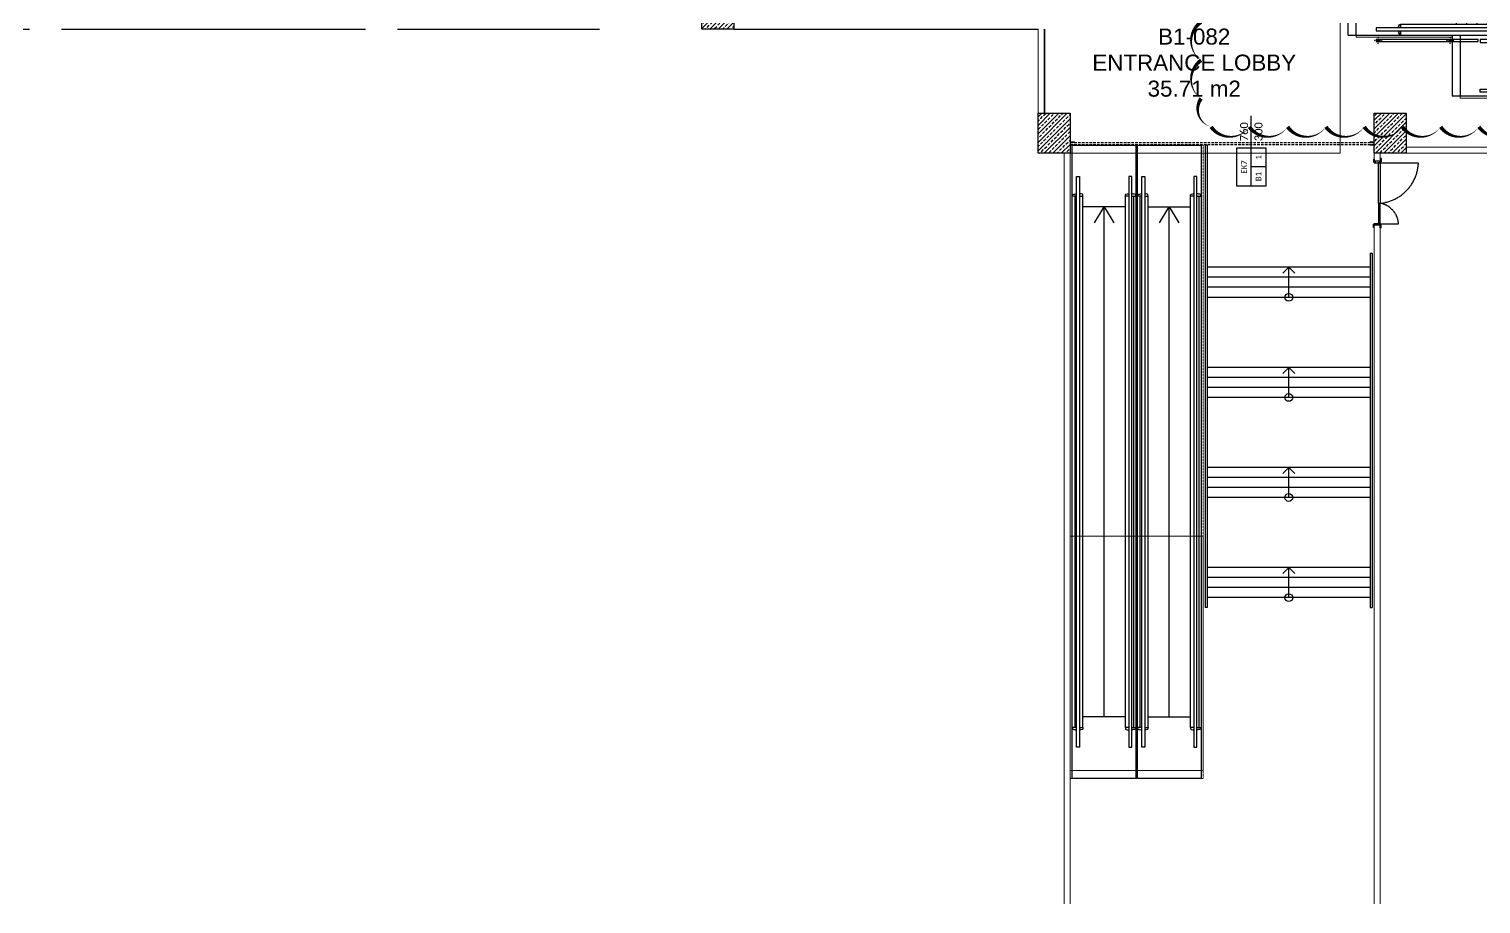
# Model space of a CAD drawing. Header units: metres. Extents: x -20317 to 2216, y -10281 to 3094.
# Drawn here: x -6799 to -3172, y -10281 to -8096 of the extents above; entities that cross this region are included whole.
import ezdxf
from ezdxf.enums import TextEntityAlignment as Align

# ---------------------------------------------------------------- set-up
doc = ezdxf.new("R2010")
doc.units = ezdxf.units.M
doc.header["$MEASUREMENT"] = 0
for name, pattern in [('DASHDOT2', [0.5, 0.25, -0.125, 0, -0.125]), ('DASHED2', [9.525, 6.35, -3.175]), ('DASHEDX2', [1.5, 1, -0.5]), ('DOT2', [0.125, 0, -0.125]), ('HIDDEN', [9.525, 6.35, -3.175]), ('HIDDEN2', [0.1875, 0.125, -0.0625]), ('HIDDENX2', [0.75, 0.5, -0.25]), ('NPARK_STEPE-SOSYAL_TESIS_20150417_$0$HIDDEN', [0.375, 0.25, -0.125])]:
    doc.linetypes.add(name, pattern=pattern)
doc.layers.get('0').update_dxf_attribs({"color": 30, "lineweight": 0})
for name, color, linetype, lineweight in [('A-HIDDEN_CONC', 9, 'DASHEDX2', 9), ('A-PROJECTION_CONC', 9, 'DASHEDX2', 9), ('A-PROJECTION_FLOOR', 9, 'HIDDENX2', 20), ('Ag-120', 2, 'Continuous', 9), ('AG-Slab_Hole', 163, 'Continuous', 20), ('AG-Wall', 4, 'Continuous', 20), ('AI-040 @ 250', 2, 'Continuous', 20), ('HOLD', 7, 'Continuous', 0), ('SP2-Flooring', 4, 'DASHED2', 9)]:
    doc.layers.add(name, color=color, linetype=linetype, lineweight=lineweight)
for name, color, linetype in [('AG-DOOR-NOTATION-ROLLING', 52, 'Continuous'), ('AG-DOOR-OPENING', 9, 'HIDDEN'), ('AG-ESCALATOR', 3, 'Continuous'), ('AG-HANDRAIL', 20, 'Continuous'), ('AG-PLASTER', 73, 'Continuous'), ('AG-STAIR', 3, 'Continuous'), ('AR-ESCALATOR', 3, 'Continuous'), ('V-0_Hatch_Concrete', 252, 'Continuous'), ('V-2_Column', 160, 'Continuous'), ('V-3_Door', 21, 'Continuous'), ('V-3_Handrail', 12, 'Continuous')]:
    doc.layers.add(name, color=color, linetype=linetype)
doc.styles.add('$0$ARIAL', font='arial.ttf', dxfattribs={"width": 0.9})
doc.styles.add('CALIBRI LIGHT', font='calibril.ttf')

# ---------------------------------------------------------------- blocks, each defined once
blk = doc.blocks.new('$0$150714_ARSA$0$KOLON 80X120')
at = {"layer": 'V-0_Hatch_Concrete'}
h = blk.add_hatch(dxfattribs=at)
h.set_pattern_fill('ANSI33', color=256, scale=60)
h.set_pattern_definition([(45, (-19036.79, -4512.143), (-10.606602, 10.606602), []), (45, (-19026.183, -4512.143), (-10.606602, 10.606602), [7.5, -3.75])])
h.paths.add_polyline_path([(0, 100), (80, 100), (80, 0), (0, 0)])
blk.add_lwpolyline([(0, 100), (80, 100), (80, 0), (0, 0), (0, 100)])
blk = doc.blocks.new('*U16')
at = {"style": '$0$ARIAL'}
for tag, p in [('NO', (1.68, 0.8)), ('MAHAL', (1.68, -1.8)), ('ALAN', (1.68, -4.4))]:
    blk.add_attdef(tag, text='', height=1.6, dxfattribs=at).set_placement(p, align=Align.MIDDLE_CENTER)
blk = doc.blocks.new('Kapı 160-220')
at = {"layer": 'V-3_Door', "linetype": 'NPARK_STEPE-SOSYAL_TESIS_20150417_$0$HIDDEN', "ltscale": 10, "transparency": 33554687}
for p, q in [((0.052, 0.219), (0.052, 1.167)), ((1.576, 0.219), (1.576, 0.677))]:
    blk.add_line(p, q, dxfattribs=at)
at = {"layer": 'V-3_Door', "transparency": 33554687}
for p, q in [((-0.05, 0.24), (0.03, 0.24)), ((-0.05, 0.24), (-0.05, 0.22)), ((-0.05, 0.22), (0.025, 0.22)), ((-0.04, 0.05), (-0.04, 0.07)), ((-0.04, 0.07), (0.035, 0.07)), ((-0.04, 0.05), (0.04, 0.05)), ((0.024, 0.219), (0.014, 0.219)), ((0.024, 0.199), (0.024, 0.219)), ((0.024, 0.199), (0.03, 0.199)), ((0.025, 0.22), (0.025, 0.2)), ((0.025, 0.2), (0.03, 0.2)), ((0.03, 0.24), (0.03, 0.2)), ((0.049, 0.219), (0.03, 0.219)), ((0.03, 0.199), (0.03, 0.219)), ((0.034, 0.091), (0.034, 0.071)), ((0.034, 0.091), (0.04, 0.091)), ((0.035, 0.07), (0.035, 0.09)), ((0.035, 0.09), (0.04, 0.09)), ((0.04, 0.091), (0.04, 0.071)), ((0.04, 0.09), (0.04, 0.05)), ((0.049, 0.171), (0.049, 0.219)), ((0.059, 0.171), (0.049, 0.171)), ((0.052, 0.219), (1.064, 0.219)), ((0.052, 0.174), (0.052, 0.219)), ((1.064, 0.174), (0.052, 0.174)), ((1.064, 0.174), (1.064, 0.219)), ((1.576, 0.219), (1.064, 0.219)), ((1.064, 0.174), (1.064, 0.219)), ((1.064, 0.174), (1.576, 0.174)), ((1.569, 0.171), (1.579, 0.171)), ((1.576, 0.174), (1.576, 0.219)), ((1.579, 0.219), (1.598, 0.219)), ((1.579, 0.171), (1.579, 0.219)), ((1.588, 0.091), (1.588, 0.071)), ((1.594, 0.091), (1.588, 0.091)), ((1.594, 0.09), (1.589, 0.09)), ((1.589, 0.09), (1.589, 0.05)), ((1.669, 0.05), (1.589, 0.05)), ((1.594, 0.091), (1.594, 0.071)), ((1.594, 0.07), (1.594, 0.09)), ((1.669, 0.07), (1.594, 0.07)), ((1.598, 0.199), (1.598, 0.219)), ((1.604, 0.199), (1.598, 0.199)), ((1.679, 0.24), (1.599, 0.24)), ((1.599, 0.24), (1.599, 0.2)), ((1.604, 0.2), (1.599, 0.2)), ((1.679, 0.22), (1.604, 0.22)), ((1.604, 0.22), (1.604, 0.2)), ((1.604, 0.199), (1.604, 0.219)), ((1.604, 0.219), (1.614, 0.219)), ((1.669, 0.05), (1.669, 0.07)), ((1.679, 0.24), (1.679, 0.22))]:
    blk.add_line(p, q, dxfattribs=at)
for points in [[(0.014, 0.219), (0.014, 0.071), (0.034, 0.071)], [(0.04, 0.071), (0.059, 0.071), (0.059, 0.171)], [(1.588, 0.071), (1.569, 0.071), (1.569, 0.171)], [(1.614, 0.219), (1.614, 0.071), (1.594, 0.071)]]:
    blk.add_lwpolyline(points, dxfattribs=at)
at = {"layer": 'V-3_Door', "linetype": 'NPARK_STEPE-SOSYAL_TESIS_20150417_$0$HIDDEN', "ltscale": 10, "transparency": 33554687}
for centre, radius, start, end in [((0.014, 0.12), 1.055, 5.3857, 87.9353), ((1.614, 0.12), 0.559, 93.8997, 169.7942)]:
    blk.add_arc(centre, radius, start, end, dxfattribs=at)
at = {"layer": 'V-3_Door', "transparency": 33554687}
for centre in [(0.054, 0.171), (1.574, 0.171)]:
    blk.add_arc(centre, 0.00275, 0, 180, dxfattribs=at)
blk = doc.blocks.new('A$C56A1153A')
at = {"layer": 'A-HIDDEN_CONC'}
blk.add_lwpolyline([(195.2, 417.2), (780.2, 417.2), (780.2, 84.5), (195.2, 84.5)], close=True, dxfattribs=at)
at = {"layer": 'A-PROJECTION_CONC'}
for p, q in [((195.2, 417.2), (195.2, 84.5)), ((1736.9, 417.2), (1736.9, 84.5))]:
    blk.add_line(p, q, dxfattribs=at)
at = {"layer": 'A-PROJECTION_FLOOR'}
blk.add_lwpolyline([(175.2, 417.2), (1756.9, 417.2), (1756.9, 84.5), (175.2, 84.5)], close=True, dxfattribs=at)
at = {"layer": 'AG-ESCALATOR'}
for p, q in [((1629.7, 405.8), (302.4, 405.8)), ((302.4, 385.2), (1629.7, 385.2)), ((328.9, 279.2), (328.9, 385.2)), ((1603.1, 279.2), (1603.1, 385.2)), ((328.9, 332.2), (1603.1, 332.2)), ((302.4, 279.2), (1629.7, 279.2)), ((1629.7, 258.6), (302.4, 258.6)), ((1629.7, 243.1), (302.4, 243.1)), ((302.4, 222.5), (1629.7, 222.5)), ((328.9, 222.5), (328.9, 116.5)), ((1603.1, 222.5), (1603.1, 116.5)), ((328.9, 169.5), (1603.1, 169.5)), ((302.4, 116.5), (1629.7, 116.5)), ((1629.7, 95.9), (302.4, 95.9))]:
    blk.add_line(p, q, dxfattribs=at)
for points in [[(175.2, 411.7), (1756.9, 411.7), (1756.9, 252.7), (175.2, 252.7)], [(1678.9, 393.6), (253.2, 393.6), (253.2, 401.1), (1678.9, 401.1)], [(1678.9, 270.9), (253.2, 270.9), (253.2, 263.4), (1678.9, 263.4)], [(175.2, 249), (1756.9, 249), (1756.9, 90), (175.2, 90)], [(1678.9, 230.9), (253.2, 230.9), (253.2, 238.4), (1678.9, 238.4)], [(1678.9, 108.2), (253.2, 108.2), (253.2, 100.7), (1678.9, 100.7)]]:
    blk.add_lwpolyline(points, close=True, dxfattribs=at)
for points in [[(302.4, 401.1), (302.4, 411.7), (300, 411.4, 0.286419), (298.5, 410.2, 0.056277), (296.6, 401.1, 0.558205)], [(1629.7, 401.1), (1629.7, 411.7), (1632.1, 411.4, -0.286419), (1633.5, 410.2, -0.056277), (1635.4, 401.1, -0.558205)], [(302.4, 393.6), (302.4, 385.2), (299.3, 385.4, -0.290108), (297.9, 386.6, -0.048643), (296.6, 393.6, -2.627096)], [(1629.7, 393.6), (1629.7, 385.2), (1632.8, 385.4, 0.290108), (1634.2, 386.6, 0.048643), (1635.5, 393.6, 2.627096)], [(302.4, 270.9), (302.4, 279.2), (299.3, 279, 0.290108), (297.9, 277.8, 0.048643), (296.6, 270.9, 2.627096)], [(302.4, 263.4), (302.4, 252.7), (300, 253, -0.286419), (298.5, 254.2, -0.056277), (296.6, 263.4, -0.558205)], [(1629.7, 270.9), (1629.7, 279.2), (1632.8, 279, -0.290108), (1634.2, 277.8, -0.048643), (1635.5, 270.9, -2.627096)], [(1629.7, 263.4), (1629.7, 252.7), (1632.1, 253, 0.286419), (1633.5, 254.2, 0.056277), (1635.4, 263.4, 0.558205)], [(302.4, 238.4), (302.4, 249), (300, 248.7, 0.286419), (298.5, 247.5, 0.056277), (296.6, 238.4, 0.558205)], [(302.4, 230.9), (302.4, 222.5), (299.3, 222.7, -0.290108), (297.9, 223.9, -0.048643), (296.6, 230.9, -2.627096)], [(1629.7, 238.4), (1629.7, 249), (1632.1, 248.7, -0.286419), (1633.5, 247.5, -0.056277), (1635.4, 238.4, -0.558205)], [(1629.7, 230.9), (1629.7, 222.5), (1632.8, 222.7, 0.290108), (1634.2, 223.9, 0.048643), (1635.5, 230.9, 2.627096)], [(302.4, 108.2), (302.4, 116.5), (299.3, 116.3, 0.290108), (297.9, 115.1, 0.048643), (296.6, 108.2, 2.627096)], [(1629.7, 108.2), (1629.7, 116.5), (1632.8, 116.3, -0.290108), (1634.2, 115.1, -0.048643), (1635.5, 108.2, -2.627096)], [(302.4, 100.7), (302.4, 90), (300, 90.3, -0.286419), (298.5, 91.5, -0.056277), (296.6, 100.7, -0.558205)], [(1629.7, 100.7), (1629.7, 90), (1632.1, 90.3, 0.286419), (1633.5, 91.5, 0.056277), (1635.4, 100.7, 0.558205)]]:
    blk.add_lwpolyline(points, format="xyb", dxfattribs=at)
for points in [[(1563.1, 356.2), (1603.1, 332.2), (1563.1, 308.2)], [(1563.1, 193.5), (1603.1, 169.5), (1563.1, 145.5)]]:
    blk.add_lwpolyline(points, dxfattribs=at)
blk = doc.blocks.new('İKEA-MALL MERDİVENLER')
at = {"layer": 'AG-STAIR'}
for p, q in [((4.123, 8.5), (0.05, 8.5)), ((4.123, 8.25), (0.05, 8.25)), ((4.123, 8), (0.05, 8)), ((4.123, 7.75), (0.05, 7.75)), ((4.123, 6), (0.05, 6)), ((4.123, 5.75), (0.05, 5.75)), ((4.123, 5.5), (0.05, 5.5)), ((4.123, 5.25), (0.05, 5.25)), ((4.123, 3.5), (0.05, 3.5)), ((4.123, 3.25), (0.05, 3.25)), ((4.123, 3), (0.05, 3)), ((4.123, 2.75), (0.05, 2.75)), ((4.123, 1), (0.05, 1)), ((4.123, 0.75), (0.05, 0.75)), ((4.123, 0.5), (0.05, 0.5)), ((4.123, 0.25), (0.05, 0.25))]:
    blk.add_line(p, q, dxfattribs=at)
for points in [[(2.087, 8.5), (1.938, 8.352)], [(2.087, 7.75), (2.087, 8.5)], [(2.087, 8.5), (2.235, 8.352)], [(2.087, 6), (1.938, 5.852)], [(2.087, 5.25), (2.087, 6)], [(2.087, 6), (2.235, 5.852)], [(2.087, 3.5), (1.938, 3.352)], [(2.087, 2.75), (2.087, 3.5)], [(2.087, 3.5), (2.235, 3.352)], [(2.087, 1), (1.938, 0.852)], [(2.087, 0.25), (2.087, 1)], [(2.087, 1), (2.235, 0.852)]]:
    blk.add_lwpolyline(points, dxfattribs=at)
for centre in [(2.087, 7.75), (2.087, 5.25), (2.087, 2.75), (2.087, 0.25)]:
    blk.add_circle(centre, 0.0971, dxfattribs=at)
at = {"layer": 'V-3_Handrail'}
for p, q in [((0, 11.549), (0, 0)), ((0.05, 11.549), (0, 11.549)), ((0.05, 11.549), (0.05, 0)), ((4.123, 8.849), (4.173, 8.85)), ((4.123, 8.849), (4.123, 0)), ((4.173, 8.85), (4.173, 0)), ((0.05, 0), (0, 0)), ((4.123, 0), (4.173, 0))]:
    blk.add_line(p, q, dxfattribs=at)
blk = doc.blocks.new('HNDR-PLN')
at = {"layer": 'AG-HANDRAIL', "color": 9, "linetype": 'HIDDEN2'}
blk.add_lwpolyline([(20, 20), (20, -20), (-20, -20), (-20, 20)], close=True, dxfattribs=at)
at = {"layer": 'AG-HANDRAIL', "linetype": 'DASHDOT2', "ltscale": 2}
for points in [[(0, -100), (0, 100)], [(-100, 0), (100, 0)]]:
    blk.add_lwpolyline(points, dxfattribs=at)
at = {"layer": 'AG-HANDRAIL', "color": 9, "linetype": 'HIDDEN2'}
blk.add_circle((0, 0), 15, dxfattribs=at)
blk = doc.blocks.new('B1 VEST')
at = {"layer": 'AG-HANDRAIL', "ltscale": 0.3}
blk.add_lwpolyline([(-19800, -4070), (-19800, -3550), (-5001, -3550), (-5001, -4070), (-5051, -4070), (-5051, -3600), (-19750, -3600), (-19750, -4070)], dxfattribs=at)
for points in [[(-17600, -5757), (-20150, -5757), (-20150, -5807), (-17600, -5807)], [(-5050, -8380), (-5050, -7230), (-5000, -7230), (-5000, -8380)], [(-17149, -8380), (-17199, -8380), (-17199, -7350), (-17149, -7350)]]:
    blk.add_lwpolyline(points, close=True, dxfattribs=at)
at = {"layer": 'AG-Slab_Hole', "ltscale": 0.3}
for points in [[(-20650, -4120), (-20650, -4070), (-19650, -4070), (-19650, -3700), (-13500, -3700)], [(-14563, -3700), (-5150, -3700), (-5150, -4070), (-4150, -4070), (-4150, -4120)], [(-20650, -5650), (-20650, -5700), (-18250, -5700)], [(-11800, -7600), (-17050, -7600), (-17050, -7230), (-18050, -7230), (-18050, -7180)], [(-4150, -7180), (-4150, -7230), (-5150, -7230), (-5150, -7600)], [(-5150, -7600), (-11000, -7600)]]:
    blk.add_lwpolyline(points, dxfattribs=at)
at = {"layer": 'AR-ESCALATOR', "color": 140}
for p, q in [((-20850, -5650), (-20850, -4120)), ((-20650, -5650), (-20650, -4120)), ((-11560, -5650), (-12677, -4120)), ((-10123, -7180), (-11240, -5650)), ((-4150, -5650), (-4150, -7180)), ((-3950, -5650), (-3950, -7180))]:
    blk.add_line(p, q, dxfattribs=at)
at = {"layer": 'AR-ESCALATOR'}
for p, q in [((-12357, -4120), (-11240, -5650)), ((-4150, -5650), (-4150, -4120)), ((-3950, -5650), (-3950, -4120)), ((-18250, -5650), (-18250, -7180)), ((-18050, -5650), (-18050, -7180)), ((-10443, -7180), (-11560, -5650))]:
    blk.add_line(p, q, dxfattribs=at)
at = {"layer": 'AR-ESCALATOR', "linetype": 'DOT2', "ltscale": 0.001}
blk.add_line((-11560, -5650), (-16700, -5650), dxfattribs=at)
at = {"layer": 'AR-ESCALATOR', "color": 140}
for points in [[(-20850, -4120), (-12677, -4120)], [(-12545, -4301), (-20150, -4301), (-20150, -4226), (-12599, -4226)], [(-19540, -4226), (-19540, -4120)], [(-19540, -4385), (-19540, -4301)], [(-19540, -4301), (-19540, -4385)], [(-12484, -4385), (-19540, -4385)], [(-18146, -5385), (-18146, -4385)], [(-17886, -5385), (-17886, -4385)], [(-17626, -5385), (-17626, -4385)], [(-17366, -5385), (-17366, -4385)], [(-17106, -5385), (-17106, -4385)], [(-16847, -5385), (-16847, -4385)], [(-16587, -5385), (-16587, -4385)], [(-16267, -5385), (-16267, -4385)], [(-15907, -5385), (-15907, -4385)], [(-15547, -5385), (-15547, -4385)], [(-15187, -5385), (-15187, -4385)], [(-14827, -5385), (-14827, -4385)], [(-14467, -5385), (-14467, -4385)], [(-14107, -5385), (-14107, -4385)], [(-13747, -5385), (-13747, -4385)], [(-13387, -5385), (-13387, -4385)], [(-13027, -5385), (-13027, -4385)], [(-12667, -5385), (-12667, -4385)], [(-12307, -5385), (-12307, -4627)], [(-18141, -4885), (-12119, -4885)], [(-11754, -5385), (-19540, -5385)], [(-19540, -5385), (-19540, -5469)], [(-19540, -5469), (-19540, -5385)], [(-11947, -5385), (-11947, -5120)], [(-20850, -5650), (-18250, -5650)], [(-11693, -5469), (-20150, -5469), (-20150, -5544), (-11638, -5544)], [(-19540, -5544), (-19540, -5650)], [(-11107, -5832), (-4650, -5832), (-4650, -5757), (-11162, -5757)], [(-5250, -5757), (-5250, -5650)], [(-11046, -5915), (-5250, -5915)], [(-10726, -5915), (-10726, -6354)], [(-10366, -5915), (-10366, -6847)], [(-10006, -5915), (-10006, -6915)], [(-9646, -5915), (-9646, -6915)], [(-9286, -5915), (-9286, -6915)], [(-8926, -5915), (-8926, -6915)], [(-8566, -5915), (-8566, -6915)], [(-8206, -5915), (-8206, -6915)], [(-7886, -5915), (-7886, -6915)], [(-7627, -5915), (-7627, -6915)], [(-7367, -5915), (-7367, -6915)], [(-7107, -5915), (-7107, -6915)], [(-6847, -5915), (-6847, -6915)], [(-6587, -5915), (-6587, -6915)], [(-6328, -5915), (-6328, -6915)], [(-5250, -5915), (-5250, -5832)], [(-5250, -5832), (-5250, -5915)], [(-6328, -6415), (-10681, -6415)], [(-10316, -6915), (-5250, -6915)], [(-10255, -6999), (-4650, -6999), (-4650, -7074), (-10201, -7074)], [(-3950, -7180), (-10123, -7180)], [(-5250, -6915), (-5250, -6999)], [(-5250, -6999), (-5250, -6915)], [(-5250, -7074), (-5250, -7180)]]:
    blk.add_lwpolyline(points, dxfattribs=at)
for points in [[(-19598, -4226, -0.056277), (-19578, -4135, -0.286419), (-19564, -4123), (-19540, -4120), (-19540, -4226)], [(-19598, -4301, 0.07391), (-19578, -4370, 0.286419), (-19564, -4382), (-19540, -4385), (-19540, -4301)], [(-19598, -5469, -0.07391), (-19578, -5400, -0.286419), (-19564, -5388), (-19540, -5385), (-19540, -5469)], [(-19598, -5544, 0.056277), (-19578, -5635, 0.286419), (-19564, -5647), (-19540, -5650), (-19540, -5544)], [(-5192, -5757, 0.056277), (-5212, -5665, 0.286419), (-5226, -5653), (-5250, -5650), (-5250, -5757)], [(-5192, -5832, -0.07391), (-5212, -5900, -0.286419), (-5226, -5912), (-5250, -5915), (-5250, -5832)], [(-5192, -6999, 0.07391), (-5212, -6930, 0.286419), (-5226, -6918), (-5250, -6915), (-5250, -6999)], [(-5192, -7074, -0.056277), (-5212, -7165, -0.286419), (-5226, -7177), (-5250, -7180), (-5250, -7074)]]:
    blk.add_lwpolyline(points, format="xyb", dxfattribs=at)
at = {"layer": 'AR-ESCALATOR'}
for points in [[(-12357, -4120), (-5250, -4120), (-5226, -4123, -0.286419), (-5212, -4135, -0.056277), (-5192, -4226)], [(-5192, -4301, -0.048643), (-5205, -4371, -0.290108), (-5219, -4383), (-5250, -4385), (-12164, -4385)], [(-5192, -5469, 0.048643), (-5205, -5399, 0.290108), (-5219, -5387), (-5250, -5385), (-11434, -5385)], [(-16700, -5650), (-16724, -5653, 0.286419), (-16738, -5665, 0.056277), (-16758, -5757)], [(-11240, -5650), (-5250, -5650), (-5226, -5647, 0.286419), (-5212, -5635, 0.056277), (-5192, -5544)], [(-16758, -5832, 0.048643), (-16745, -5901, 0.290108), (-16731, -5913), (-16700, -5915), (-11366, -5915)], [(-16758, -6999, -0.048643), (-16745, -6929, -0.290108), (-16731, -6917), (-16700, -6915), (-10636, -6915)], [(-10443, -7180), (-16700, -7180), (-16724, -7177, -0.286419), (-16738, -7165, -0.056277), (-16758, -7074)]]:
    blk.add_lwpolyline(points, format="xyb", dxfattribs=at)
for points in [[(-12279, -4226), (-4650, -4226), (-4650, -4301), (-12225, -4301)], [(-5250, -4120), (-5250, -4226)], [(-5250, -4120), (-3950, -4120)], [(-5250, -4301), (-5250, -4385)], [(-11721, -4991), (-11721, -4385)], [(-11361, -5385), (-11361, -4385)], [(-11001, -5385), (-11001, -4385)], [(-10641, -5385), (-10641, -4385)], [(-10281, -5385), (-10281, -4385)], [(-9921, -5385), (-9921, -4385)], [(-9561, -5385), (-9561, -4385)], [(-9201, -5385), (-9201, -4385)], [(-8841, -5385), (-8841, -4385)], [(-8481, -5385), (-8481, -4385)], [(-8121, -5385), (-8121, -4385)], [(-7761, -5385), (-7761, -4385)], [(-7401, -5385), (-7401, -4385)], [(-7041, -5385), (-7041, -4385)], [(-6681, -5385), (-6681, -4385)], [(-6321, -5385), (-6321, -4385)], [(-11799, -4885), (-6321, -4885)], [(-9544, -5385), (-9538, -5385)], [(-5250, -5469), (-5250, -5385)], [(-18250, -5650), (-16700, -5650)], [(-11482, -5757), (-17550, -5757), (-17550, -5832), (-11427, -5832)], [(-16700, -5650), (-16700, -5757)], [(-11318, -5544), (-4650, -5544), (-4650, -5469), (-11373, -5469)], [(-9487, -5469), (-9481, -5469)], [(-9481, -5469), (-9487, -5469)], [(-9430, -5544), (-9437, -5544)], [(-9437, -5544), (-9430, -5544)], [(-5250, -5650), (-5250, -5544)], [(-3950, -5650), (-5250, -5650)], [(-16700, -5832), (-16700, -5915)], [(-15599, -5915), (-15599, -6915)], [(-15239, -5915), (-15239, -6915)], [(-14879, -5915), (-14879, -6915)], [(-14519, -5915), (-14519, -6915)], [(-14159, -5915), (-14159, -6915)], [(-13799, -5915), (-13799, -6915)], [(-13439, -5915), (-13439, -6915)], [(-13079, -5915), (-13079, -6915)], [(-12719, -5915), (-12719, -6915)], [(-12359, -5915), (-12359, -6915)], [(-11999, -5915), (-11999, -6915)], [(-11639, -5915), (-11639, -6915)], [(-11279, -6034), (-11279, -6915)], [(-11001, -6415), (-15599, -6415)], [(-10919, -6527), (-10919, -6915)], [(-16700, -7180), (-18250, -7180)], [(-10521, -7074), (-17550, -7074), (-17550, -6999), (-10575, -6999)], [(-16700, -6999), (-16700, -6915)], [(-16700, -7180), (-16700, -7074)]]:
    blk.add_lwpolyline(points, dxfattribs=at)
at = {"layer": 'AR-ESCALATOR', "color": 140}
for points in [[(-17641, -5019), (-18141, -4885), (-17641, -4751)], [(-6828, -6281), (-6328, -6415), (-6828, -6549)]]:
    blk.add_lwpolyline(points, close=True, dxfattribs=at)
at = {"layer": 'AR-ESCALATOR'}
for points in [[(-11299, -4751), (-11799, -4885), (-11299, -5019)], [(-11501, -6549), (-11001, -6415), (-11501, -6281)]]:
    blk.add_lwpolyline(points, close=True, dxfattribs=at)
at = {"layer": 'AR-ESCALATOR', "linetype": 'DOT2', "ltscale": 0.001}
blk.add_lwpolyline([(-16700, -5650), (-11560, -5650)], dxfattribs=at)
for p in [(-19775, -3575), (-18300, -3575), (-16825, -3575), (-15350, -3575), (-13875, -3575), (-12400, -3575), (-10925, -3575), (-9450, -3575), (-7975, -3575), (-6500, -3575), (-20100, -5781), (-18300, -5781)]:
    blk.add_blockref('HNDR-PLN', p)
at = {"xscale": -1}
for p in [(-5025, -3575), (-5025, -7280)]:
    blk.add_blockref('HNDR-PLN', p, dxfattribs=at)
for p, rotation in [((-19774, -4020), 90), ((-5026, -4020), 90), ((-17174, -8330), 90), ((-5025, -8330), 180)]:
    blk.add_blockref('HNDR-PLN', p, dxfattribs=dict(rotation=rotation))
at = {"xscale": -1, "rotation": 90}
blk.add_blockref('HNDR-PLN', (-17174, -7400), dxfattribs=at)
blk = doc.blocks.new('*U118')
for points in [[(2200, 0), (0, 0)], [(1600, -450), (1600, 0)]]:
    blk.add_lwpolyline(points)
blk.add_lwpolyline([(1000, -450), (2200, -450), (2200, 450), (1000, 450)], close=True)
at = {"style": 'CALIBRI LIGHT'}
for tag, height, p in [('GENİŞLİK', 250, (500, 225)), ('KAPIKODU', 175, (1600, 225)), ('YÜKSEKLİK', 250, (500, -225)), ('KATTAKI.SAYISI', 175, (1300, -225)), ('BULUNDUGU.KAT', 175, (1900, -225))]:
    blk.add_attdef(tag, text='', height=height, dxfattribs=at).set_placement(p, align=Align.MIDDLE_CENTER)

msp = doc.modelspace()

# ---------------------------------------------------------------- linework, layer by layer
at = {"layer": 'Ag-120', "ltscale": 0.3, "transparency": 33554687}
for points in [[(-4187.4, -8385.9), (-4198.4, -8385.9), (-4198.4, -8377.9), (-4187.4, -8377.9)], [(-4187.4, -8384.9), (-4197.4, -8384.9), (-4197.4, -8378.9), (-4187.4, -8378.9)], [(-4187.4, -8377.9), (-4187.4, -8378.9)], [(-3449.4, -8385.9), (-3438.4, -8385.9), (-3438.4, -8377.9), (-3449.4, -8377.9)], [(-3449.4, -8377.9), (-3449.4, -8378.9)], [(-3449.4, -8384.9), (-3439.4, -8384.9), (-3439.4, -8378.9), (-3449.4, -8378.9)], [(-4187.4, -8384.9), (-4187.4, -8385.9)], [(-3449.4, -8384.9), (-3449.4, -8385.9)]]:
    msp.add_lwpolyline(points, dxfattribs=at)
at = {"layer": 'AG-DOOR-OPENING'}
for p, q in [((-4197.4, -8379.4), (-3439.4, -8379.4)), ((-4197.4, -8384.4), (-3439.4, -8384.4))]:
    msp.add_line(p, q, dxfattribs=at)
at = {"layer": 'AG-PLASTER'}
for p, q in [((-7622.1, -8095.9), (-6798.4, -8095.9)), ((-6718.4, -8095.9), (-5958.4, -8095.9)), ((-5878.4, -8095.9), (-5374.4, -8095.9)), ((-4261.4, -8305.9), (-4261.4, -8095.9))]:
    msp.add_line(p, q, dxfattribs=at)
at = {"layer": 'AG-Wall', "lineweight": -2, "ltscale": 0.3, "transparency": 33554687}
msp.add_line((-5038.4, -8095.9), (-4278.4, -8095.9), dxfattribs=at)
at = {"layer": 'AG-Wall'}
for p, q in [((-4278.4, -8305.9), (-4278.4, -8095.9)), ((-4263.4, -8305.9), (-4263.4, -8095.9)), ((-3438.4, -8425.9), (-3438.4, -8405.9)), ((-3423.4, -8425.9), (-3423.4, -8405.9)), ((-3358.4, -8390.9), (-2598.4, -8390.9)), ((-3358.4, -8405.9), (-2598.4, -8405.9)), ((-3438.4, -8425.9), (-3423.4, -8425.9)), ((-3438.4, -10280.9), (-3438.4, -8585.9)), ((-3438.4, -8585.9), (-3423.4, -8585.9)), ((-3423.4, -10280.9), (-3423.4, -8585.9))]:
    msp.add_line(p, q, dxfattribs=at)
for points in [[(-4213.2, -8405.9), (-4213.2, -10280.9)], [(-4198.2, -8406), (-4198.2, -10280.9)]]:
    msp.add_lwpolyline(points, dxfattribs=at)
at = {"layer": 'HOLD'}
msp.add_lwpolyline([(-3081.2, -8340.1, 0, 9.56, -0.520567), (-3176.8, -8340.1, 0, 9.56, -0.520567), (-3272.4, -8340.1, 0, 9.56, -0.520567), (-3368, -8340.1, 0, 9.56, -0.520567), (-3463.5, -8340.1, 0, 9.56, -0.520567), (-3559.1, -8340.1, 0, 9.56, -0.520567), (-3654.7, -8340.1, 0, 9.56, -0.520567), (-3750.3, -8340.1, 0, 9.56, -0.520567), (-3845.9, -8340.1, 0, 9.56, -0.520567), (-3871, -8269.5, 0, 9.56, -0.520567), (-3871, -8173.9, 0, 9.56, -0.520567), (-3871, -8078.3, 0, 9.56, -0.520567), (-3871, -7982.7, 0, 9.56, -0.520567), (-3871, -7841.8, 0, 9.56, -0.520567), (-3775.4, -7841.8, 0, 9.56, -0.520567), (-3679.8, -7841.8, 0, 9.56, -0.520567), (-3584.2, -7841.8, 0, 9.56, -0.520567), (-3488.6, -7841.8, 0, 9.56, -0.520567), (-3393, -7841.8, 0, 9.56, -0.520567), (-3297.4, -7841.8, 0, 9.56, -0.520567), (-3201.8, -7841.8, 0, 9.56, -0.520567), (-3106.2, -7841.8, 0, 9.56, -0.520567)], format="xyseb", dxfattribs=at)
at = {"layer": 'SP2-Flooring', "color": 30, "linetype": 'Continuous', "lineweight": 20}
msp.add_lwpolyline([(-4278.4, -7995.9), (-4278.4, -7906.4), (-3523.4, -7906.4), (-3523.4, -8405.9), (-4198.4, -8405.9)], dxfattribs=at)

# ---------------------------------------------------------------- block references
at = {"xscale": 0.1, "yscale": 0.1, "zscale": 0.1}
msp.add_blockref('B1 VEST', (-1418.4, -7545.9), dxfattribs=at)
at = {"rotation": 90}
msp.add_blockref('A$C56A1153A', (-3781, -10142.8), dxfattribs=at)
at = {"layer": 'AG-DOOR-NOTATION-ROLLING', "ltscale": 0.3}
ref = msp.add_blockref('*U118', (-3745.6, -8312.3), dxfattribs=dict(at, xscale=-0.08000000000000002, yscale=0.08000000000000002, zscale=0.08000000000000002, rotation=89.99999999999937))
ref.add_attrib('BULUNDUGU.KAT', 'B1', dxfattribs={"layer": '0', "height": 14, "rotation": 90, "style": 'CALIBRI LIGHT'}).set_placement((-3727.6, -8464.3), align=Align.MIDDLE_CENTER)
ref.add_attrib('KATTAKI.SAYISI', '1', dxfattribs={"layer": '0', "height": 14, "rotation": 90, "style": 'CALIBRI LIGHT'}).set_placement((-3727.6, -8416.3), align=Align.MIDDLE_CENTER)
ref.add_attrib('KAPIKODU', 'EK7', dxfattribs={"layer": '0', "height": 14, "rotation": 90, "style": 'CALIBRI LIGHT'}).set_placement((-3763.6, -8440.3), align=Align.MIDDLE_CENTER)
ref.add_attrib('YÜKSEKLİK', '300', dxfattribs={"layer": '0', "height": 20, "rotation": 90, "style": 'CALIBRI LIGHT'}).set_placement((-3727.6, -8352.3), align=Align.MIDDLE_CENTER)
ref.add_attrib('GENİŞLİK', '760', dxfattribs={"layer": '0', "height": 20, "rotation": 90, "style": 'CALIBRI LIGHT'}).set_placement((-3763.6, -8352.3), align=Align.MIDDLE_CENTER)
at = {"layer": 'AG-Wall', "xscale": 100, "yscale": 100, "zscale": 100}
msp.add_blockref('İKEA-MALL MERDİVENLER', (-3860.5, -9540.9), dxfattribs=at)
at = {"layer": 'AI-040 @ 250', "color": 2, "linetype": 'Continuous', "lineweight": 20, "xscale": 25, "yscale": 25, "zscale": 25}
msp.add_blockref('*U16', (-3930.1, -8134.7), dxfattribs=at).add_auto_attribs({'ALAN': '35.71 m2', 'MAHAL': 'ENTRANCE LOBBY', 'NO': 'B1-082'})
at = {"layer": 'V-2_Column'}
for p in [(-5118.4, -8095.9), (-4278.4, -8405.9), (-3438.4, -8405.9)]:
    msp.add_blockref('$0$150714_ARSA$0$KOLON 80X120', p, dxfattribs=at)
at = {"layer": 'V-3_Door', "xscale": 100, "yscale": 100, "zscale": 100, "rotation": 270}
msp.add_blockref('Kapı 160-220', (-3445.4, -8424.5), dxfattribs=at)

doc.saveas('drawing.dxf')
